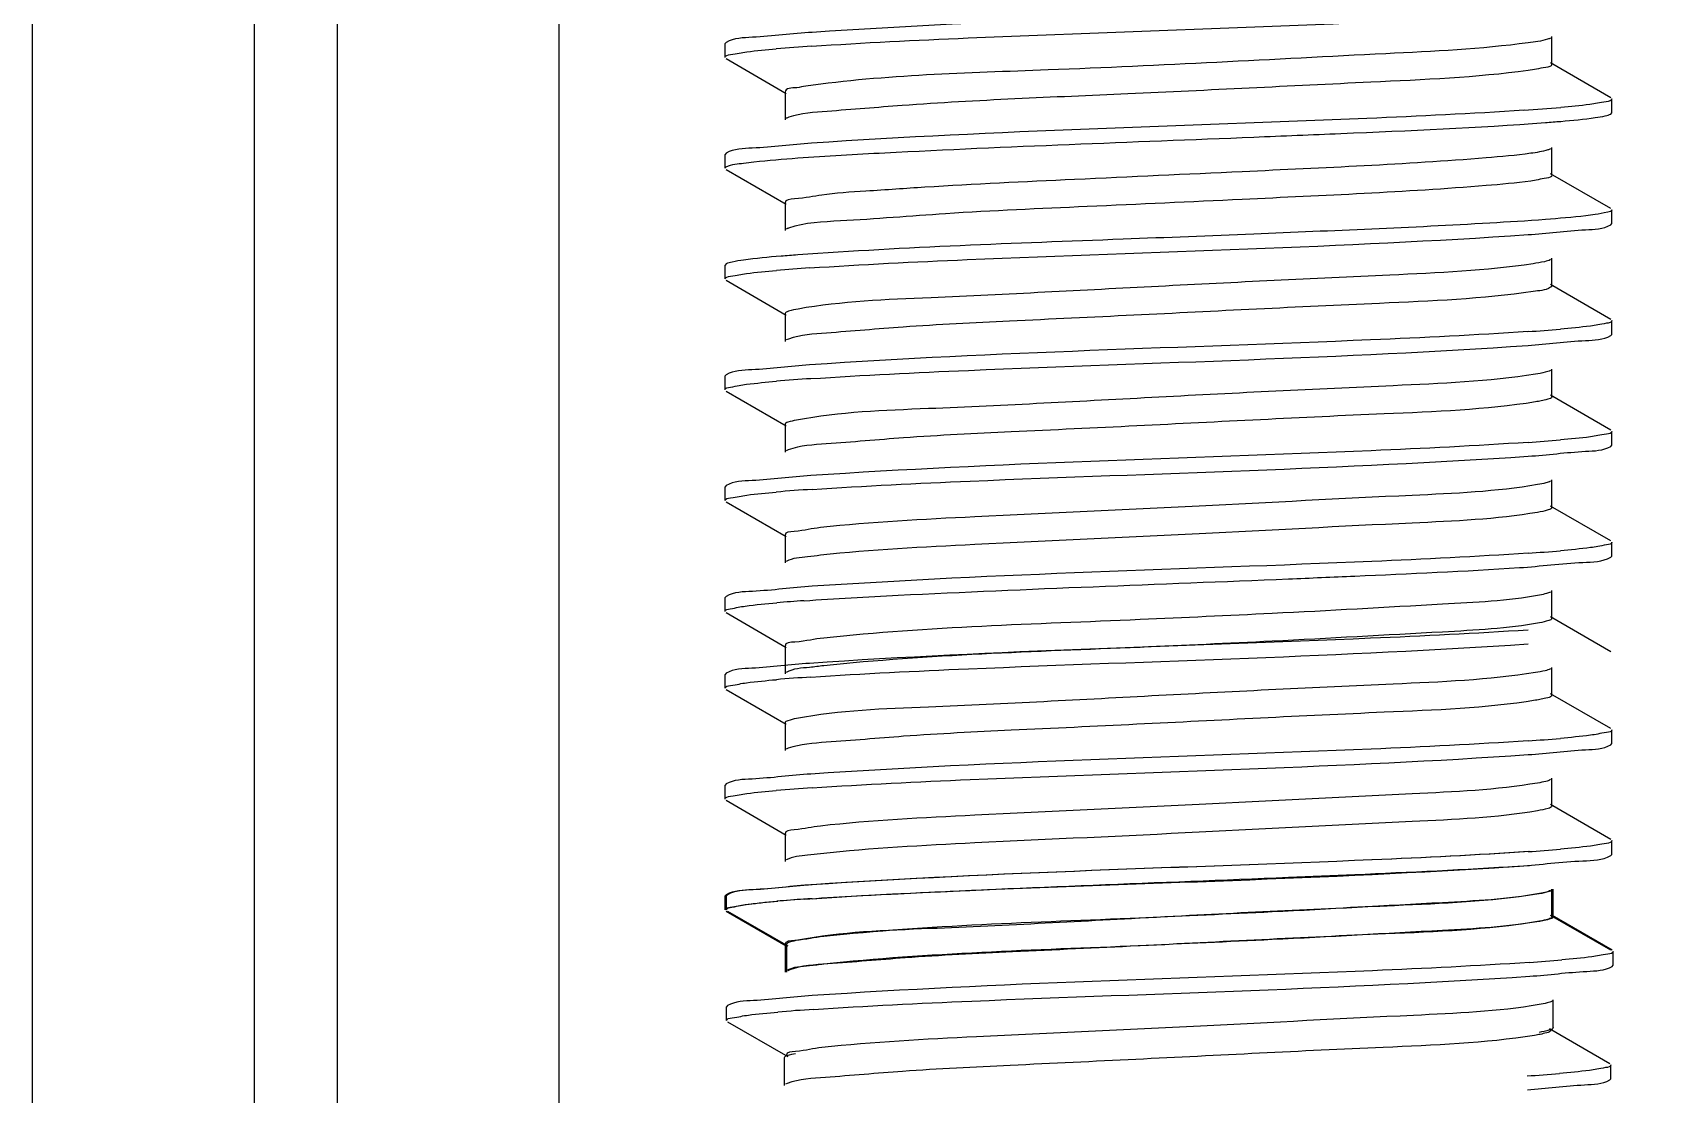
# Model space of a CAD drawing. Extents: x 27938 to 650306, y -92720 to 1524912.
# Drawn here: x 300564.7 to 300911.9, y 807886.6 to 808114.9 of the extents above; entities that cross this region are included whole.
import ezdxf

# ---------------------------------------------------------------- set-up
doc = ezdxf.new("R2010")
doc.units = 0
doc.header["$LTSCALE"] = 1000
doc.header["$MEASUREMENT"] = 0
doc.styles.get("Standard").update_dxf_attribs({"font": 'gbenor.shx', "bigfont": 'gbcbig.shx'})
doc.dimstyles.get("Standard").update_dxf_attribs({"dimtxt": 0.18, "dimasz": 0.18, "dimexe": 0.18, "dimexo": 0.0625, "dimgap": 0.09, "dimtad": 0, "dimtih": 1, "dimtoh": 1, "dimdec": 4, "dimzin": 0, "dimdsep": 46, "dimtxsty": 'Standard', "dimcen": 0.09, "dimadec": 0, "dimazin": 0, "dimtfac": 1, "dimtdec": 4, "dimtofl": 0, "dimtmove": 0, "dimatfit": 3, "dimfxl": 1, "dimtolj": 1, "dimtzin": 0, "dimarcsym": 0})

msp = doc.modelspace()

# ---------------------------------------------------------------- linework, layer by layer
at = {"linetype": 'Continuous'}
for p, q in [((300564.69, 810344.87), (300564.69, 805603.84)), ((300612.32, 810344.87), (300612.32, 805603.84)), ((300630.18, 810344.87), (300630.18, 805603.84)), ((300677.8, 810344.87), (300677.8, 805603.84)), ((300891.14, 808108.02), (300891.14, 808113.98)), ((300713.75, 808112.75), (300713.52, 808112.49)), ((300713.52, 808109.51), (300713.52, 808112.49)), ((300713.52, 808109.51), (300713.52, 808112.49)), ((300713.75, 808109.25), (300726.67, 808101.77)), ((300903.8, 808100.84), (300890.88, 808108.33)), ((300726.41, 808102.07), (300726.41, 808096.12)), ((300904.03, 808097.61), (300904.03, 808100.58)), ((300904.03, 808097.61), (300904.03, 808100.58)), ((300903.8, 808097.34), (300904.03, 808097.61)), ((300891.14, 808084.21), (300891.14, 808090.16)), ((300713.75, 808088.94), (300713.52, 808088.68)), ((300713.52, 808085.7), (300713.52, 808088.68)), ((300713.52, 808085.7), (300713.52, 808088.68)), ((300713.75, 808085.44), (300726.67, 808077.96)), ((300903.8, 808077.03), (300890.88, 808084.51)), ((300726.41, 808078.26), (300726.41, 808072.3)), ((300904.03, 808073.79), (300904.03, 808076.77)), ((300904.03, 808073.79), (300904.03, 808076.77)), ((300903.8, 808073.53), (300904.03, 808073.79)), ((300713.75, 808065.12), (300713.52, 808064.86)), ((300713.52, 808061.89), (300713.52, 808064.86)), ((300713.52, 808061.89), (300713.52, 808064.86)), ((300891.14, 808060.4), (300891.14, 808066.35)), ((300713.75, 808061.63), (300726.67, 808054.14)), ((300903.8, 808053.22), (300890.88, 808060.7)), ((300726.41, 808054.44), (300726.41, 808048.49)), ((300904.03, 808049.98), (300904.03, 808052.96)), ((300904.03, 808049.98), (300904.03, 808052.96)), ((300727.13, 808048.99), (300726.67, 808048.79)), ((300903.8, 808049.72), (300904.03, 808049.98)), ((300713.75, 808041.31), (300713.52, 808041.05)), ((300713.52, 808038.07), (300713.52, 808041.05)), ((300713.52, 808038.07), (300713.52, 808041.05)), ((300891.14, 808036.59), (300891.14, 808042.54)), ((300713.75, 808037.81), (300726.67, 808030.33)), ((300903.8, 808029.4), (300890.88, 808036.89)), ((300726.41, 808030.63), (300726.41, 808024.68)), ((300904.03, 808026.17), (300904.03, 808029.14)), ((300904.03, 808026.17), (300904.03, 808029.14)), ((300727.09, 808025.16), (300726.67, 808024.98)), ((300903.8, 808025.91), (300904.03, 808026.17)), ((300713.75, 808017.5), (300713.52, 808017.24)), ((300713.52, 808014.26), (300713.52, 808017.24)), ((300713.52, 808014.26), (300713.52, 808017.24)), ((300891.14, 808012.77), (300891.14, 808018.73)), ((300713.75, 808014), (300726.67, 808006.52)), ((300903.8, 808005.59), (300890.88, 808013.07)), ((300726.41, 808006.82), (300726.41, 808000.87)), ((300904.03, 808002.35), (300904.03, 808005.33)), ((300904.03, 808002.35), (300904.03, 808005.33)), ((300903.8, 808002.09), (300904.03, 808002.35)), ((300713.75, 807993.69), (300713.52, 807993.42)), ((300713.52, 807990.45), (300713.52, 807993.42)), ((300713.52, 807990.45), (300713.52, 807993.42)), ((300891.14, 807988.96), (300891.14, 807994.91)), ((300713.75, 807990.19), (300726.67, 807982.71)), ((300903.8, 807981.78), (300890.88, 807989.26)), ((300726.41, 807983.01), (300726.41, 807977.05)), ((300891.14, 807972.45), (300891.14, 807978.4)), ((300713.75, 807977.18), (300713.52, 807976.92)), ((300713.52, 807973.94), (300713.52, 807976.92)), ((300713.52, 807973.94), (300713.52, 807976.92)), ((300713.75, 807973.68), (300726.67, 807966.2)), ((300903.8, 807965.27), (300890.88, 807972.75)), ((300726.41, 807966.5), (300726.41, 807960.54)), ((300904.03, 807962.03), (300904.03, 807965.01)), ((300904.03, 807962.03), (300904.03, 807965.01)), ((300727.09, 807961.03), (300726.67, 807960.85)), ((300903.8, 807961.77), (300904.03, 807962.03)), ((300891.14, 807948.64), (300891.14, 807954.59)), ((300713.75, 807953.36), (300713.52, 807953.1)), ((300713.52, 807950.13), (300713.52, 807953.1)), ((300713.52, 807950.13), (300713.52, 807953.1)), ((300713.75, 807949.87), (300726.67, 807942.38)), ((300903.8, 807941.46), (300890.88, 807948.94)), ((300726.41, 807942.68), (300726.41, 807936.73)), ((300904.03, 807938.22), (300904.03, 807941.2)), ((300904.03, 807938.22), (300904.03, 807941.2)), ((300903.8, 807937.96), (300904.03, 807938.22)), ((300713.75, 807929.55), (300713.52, 807929.29)), ((300714.06, 807929.56), (300713.83, 807929.3)), ((300891.14, 807924.83), (300891.14, 807930.78)), ((300891.45, 807924.83), (300891.45, 807930.78)), ((300713.52, 807926.31), (300713.52, 807929.29)), ((300713.52, 807926.31), (300713.52, 807929.29)), ((300713.75, 807926.05), (300726.67, 807918.57)), ((300713.83, 807926.32), (300713.83, 807929.3)), ((300713.83, 807926.32), (300713.83, 807929.3)), ((300714.06, 807926.06), (300726.98, 807918.58)), ((300903.8, 807917.64), (300890.88, 807925.13)), ((300904.11, 807917.65), (300891.19, 807925.13)), ((300726.41, 807918.87), (300726.41, 807912.92)), ((300726.72, 807918.88), (300726.72, 807912.92)), ((300904.34, 807914.41), (300904.34, 807917.39)), ((300904.34, 807914.41), (300904.34, 807917.39)), ((300727.4, 807913.41), (300726.98, 807913.23)), ((300904.11, 807914.15), (300904.34, 807914.41)), ((300714.06, 807905.74), (300713.83, 807905.48)), ((300713.83, 807902.51), (300713.83, 807905.48)), ((300713.83, 807902.51), (300713.83, 807905.48)), ((300891.45, 807901.02), (300891.45, 807906.97)), ((300714.06, 807902.25), (300726.98, 807894.76)), ((300903.6, 807893.25), (300890.67, 807900.74)), ((300726.21, 807894.48), (300726.21, 807888.53)), ((300903.82, 807890.02), (300903.82, 807892.99)), ((300903.82, 807890.02), (300903.82, 807892.99)), ((300726.88, 807889.01), (300726.47, 807888.83)), ((300903.6, 807889.76), (300903.82, 807890.02))]:
    msp.add_line(p, q, dxfattribs=at)
for centre, radius, start, end in [((300759.64, 807693.68), 419.14, 93.7658, 94.8061), ((300857.54, 808521.07), 423.82, 273.7363, 274.8052), ((300759.06, 807653.29), 411.89, 93.8141, 94.8058), ((300858.63, 808459.76), 410.09, 273.8288, 274.8033), ((300759.38, 807625.53), 415.84, 93.7876, 94.8061), ((300858.64, 808435.83), 409.97, 273.8296, 274.8033), ((300759.78, 807596.59), 420.99, 93.7545, 94.8055), ((300858.72, 808411.06), 409.01, 273.8359, 274.8035), ((300757.51, 807601.23), 392.45, 93.9506, 94.8036), ((300759.38, 807561.4), 415.84, 93.7876, 94.8061), ((300858.64, 808371.69), 409.97, 273.8296, 274.8033), ((300759.78, 807532.45), 420.99, 93.7545, 94.8055), ((300858.72, 808346.92), 409.01, 273.8359, 274.8035), ((300757.51, 807537.09), 392.45, 93.9506, 94.8036), ((300759.69, 807513.78), 415.84, 93.7876, 94.8061), ((300858.95, 808324.07), 409.97, 273.8296, 274.8033), ((300760.09, 807484.83), 420.99, 93.7545, 94.8055), ((300858.44, 808299.68), 409.97, 273.8296, 274.8033)]:
    msp.add_arc(centre, radius, start, end, dxfattribs=at)
for points, knots in [([(300886.09, 808122.03), (300874.9, 808121.27), (300823.61, 808118.8), (300772.27, 808117.58), (300732.23, 808114.9)], [0, 0, 0, 0, 0.21838, 1, 1, 1, 1]), ([(300732.11, 808111.92), (300743.31, 808112.67), (300794.32, 808115.12), (300845.4, 808116.34), (300885.16, 808118.99)], [0, 0, 0, 0, 0.219727, 1, 1, 1, 1]), ([(300732.23, 808114.9), (300727.95, 808114.62), (300721.95, 808113.79), (300715.41, 808113.7), (300713.75, 808112.75)], [0, 0, 0, 0, 0.691048, 1, 1, 1, 1]), ([(300890.88, 808113.68), (300890.68, 808113.56), (300889.1, 808113.02), (300887.45, 808112.82), (300886.04, 808112.64)], [0, 0, 0, 0, 0.139781, 1, 1, 1, 1]), ([(300713.52, 808109.51), (300713.52, 808109.95), (300715.84, 808110.23), (300717.01, 808110.55), (300718.18, 808110.7)], [0, 0, 0, 0, 0.27128, 1, 1, 1, 1]), ([(300886.04, 808112.64), (300875.91, 808111.29), (300841.45, 808109.69), (300789.79, 808106.71), (300748.06, 808105.77), (300730.84, 808103.32)], [0, 0, 0, 0, 0.197296, 0.66439, 1, 1, 1, 1]), ([(300886.04, 808106.68), (300874.84, 808105.19), (300846.1, 808103.95), (300801.33, 808101.6), (300762.28, 808100.14), (300738.12, 808098.08), (300729.87, 808097.51), (300727.24, 808096.65)], [0, 0, 0, 0, 0.213061, 0.541106, 0.846102, 0.947882, 1, 1, 1, 1]), ([(300891.14, 808108.02), (300891.14, 808107.54), (300888.61, 808107.2), (300887.32, 808106.85), (300886.04, 808106.68)], [0, 0, 0, 0, 0.272864, 1, 1, 1, 1]), ([(300730.84, 808103.32), (300730.19, 808103.23), (300728.95, 808102.87), (300726.41, 808102.96), (300726.41, 808102.07)], [0, 0, 0, 0, 0.421903, 1, 1, 1, 1]), ([(300904.03, 808100.58), (300904.03, 808100.14), (300901.67, 808099.86), (300900.49, 808099.54), (300899.31, 808099.38)], [0, 0, 0, 0, 0.271064, 1, 1, 1, 1]), ([(300727.24, 808096.65), (300727.13, 808096.62), (300726.94, 808096.55), (300726.75, 808096.46), (300726.67, 808096.42)], [0, 0, 0, 0, 0.559243, 1, 1, 1, 1]), ([(300885.16, 808098.16), (300873.92, 808097.41), (300822.9, 808094.96), (300771.82, 808093.75), (300732.11, 808091.08)], [0, 0, 0, 0, 0.220644, 1, 1, 1, 1]), ([(300889.75, 808095.5), (300890.86, 808095.59), (300894.44, 808095.88), (300898.03, 808096.21), (300900.48, 808096.57)], [0, 0, 0, 0, 0.308788, 1, 1, 1, 1]), ([(300900.48, 808096.57), (300901.2, 808096.67), (300902.31, 808096.87), (300903.44, 808097.14), (300903.8, 808097.34)], [0, 0, 0, 0, 0.639507, 1, 1, 1, 1]), ([(300827.1, 808092.39), (300833.33, 808092.64), (300854.22, 808093.52), (300875.12, 808094.4), (300889.75, 808095.5)], [0, 0, 0, 0, 0.298277, 1, 1, 1, 1]), ([(300732.11, 808091.08), (300727.86, 808090.8), (300721.9, 808089.97), (300715.4, 808089.89), (300713.75, 808088.94)], [0, 0, 0, 0, 0.690938, 1, 1, 1, 1]), ([(300729.12, 808087.9), (300735.35, 808088.35), (300767.99, 808090.17), (300800.67, 808091.31), (300827.1, 808092.39)], [0, 0, 0, 0, 0.190978, 1, 1, 1, 1]), ([(300890.88, 808089.86), (300890.69, 808089.76), (300889.3, 808089.26), (300887.84, 808089.08), (300886.6, 808088.9)], [0, 0, 0, 0, 0.143278, 1, 1, 1, 1]), ([(300713.52, 808085.7), (300713.52, 808085.82), (300714.94, 808086.71), (300716.24, 808086.62), (300717.49, 808086.8)], [0, 0, 0, 0, 0.088833, 1, 1, 1, 1]), ([(300717.49, 808086.8), (300718.23, 808086.9), (300722.1, 808087.37), (300725.98, 808087.67), (300729.12, 808087.9)], [0, 0, 0, 0, 0.191282, 1, 1, 1, 1]), ([(300886.6, 808088.9), (300883.42, 808088.45), (300862.78, 808086.64), (300842.09, 808085.76), (300824.62, 808084.94)], [0, 0, 0, 0, 0.155236, 1, 1, 1, 1]), ([(300824.62, 808084.94), (300812.61, 808084.38), (300789.95, 808083.33), (300762.77, 808082.09), (300745.03, 808080.81), (300735.02, 808080.25), (300730.41, 808079.15), (300726.41, 808078.98), (300726.41, 808078.26)], [0, 0, 0, 0, 0.365862, 0.692448, 0.821022, 0.917724, 0.97803, 1, 1, 1, 1]), ([(300886.6, 808082.95), (300883.42, 808082.5), (300862.78, 808080.68), (300842.09, 808079.81), (300824.62, 808078.99)], [0, 0, 0, 0, 0.155236, 1, 1, 1, 1]), ([(300891.14, 808084.21), (300891.14, 808083.78), (300888.91, 808083.41), (300887.74, 808083.11), (300886.6, 808082.95)], [0, 0, 0, 0, 0.274842, 1, 1, 1, 1]), ([(300824.62, 808078.99), (300813.52, 808078.47), (300792.3, 808077.46), (300763.44, 808076.26), (300742.2, 808074.46), (300730.72, 808074.02), (300727.18, 808072.82)], [0, 0, 0, 0, 0.341185, 0.653122, 0.885228, 1, 1, 1, 1]), ([(300900.48, 808075.73), (300899.81, 808075.63), (300896.24, 808075.18), (300892.66, 808074.89), (300889.75, 808074.67)], [0, 0, 0, 0, 0.190097, 1, 1, 1, 1]), ([(300904.03, 808076.77), (300904.03, 808076.43), (300902.3, 808076.1), (300901.37, 808075.86), (300900.48, 808075.73)], [0, 0, 0, 0, 0.27614, 1, 1, 1, 1]), ([(300727.18, 808072.82), (300727.09, 808072.79), (300726.91, 808072.73), (300726.75, 808072.65), (300726.67, 808072.61)], [0, 0, 0, 0, 0.555338, 1, 1, 1, 1]), ([(300889.75, 808074.67), (300885.77, 808074.37), (300864.9, 808073.07), (300844, 808072.24), (300827.1, 808071.55)], [0, 0, 0, 0, 0.190944, 1, 1, 1, 1]), ([(300886.02, 808071.42), (300890.13, 808071.7), (300895.9, 808072.5), (300902.19, 808072.61), (300903.8, 808073.53)], [0, 0, 0, 0, 0.690319, 1, 1, 1, 1]), ([(300827.1, 808071.55), (300817.74, 808071.17), (300785.08, 808069.84), (300752.39, 808068.75), (300729.12, 808067.06)], [0, 0, 0, 0, 0.286355, 1, 1, 1, 1]), ([(300731.66, 808064.26), (300742.95, 808065.03), (300794.4, 808067.5), (300845.91, 808068.7), (300886.02, 808071.42)], [0, 0, 0, 0, 0.219568, 1, 1, 1, 1]), ([(300717.49, 808065.96), (300716.68, 808065.85), (300715.43, 808065.63), (300714.15, 808065.35), (300713.75, 808065.12)], [0, 0, 0, 0, 0.644209, 1, 1, 1, 1]), ([(300729.12, 808067.06), (300727.93, 808066.98), (300724.04, 808066.68), (300720.16, 808066.33), (300717.49, 808065.96)], [0, 0, 0, 0, 0.307497, 1, 1, 1, 1]), ([(300887.13, 808065.16), (300876.95, 808063.64), (300850.02, 808062.48), (300806.9, 808060.36), (300764.56, 808058.05), (300738.61, 808057.11), (300729.21, 808055.43)], [0, 0, 0, 0, 0.195167, 0.509727, 0.818873, 1, 1, 1, 1]), ([(300890.87, 808066.05), (300890.47, 808065.82), (300889.2, 808065.51), (300887.94, 808065.29), (300887.13, 808065.16)], [0, 0, 0, 0, 0.361658, 1, 1, 1, 1]), ([(300713.52, 808061.89), (300713.52, 808062.32), (300715.8, 808062.6), (300716.95, 808062.92), (300718.1, 808063.07)], [0, 0, 0, 0, 0.271559, 1, 1, 1, 1]), ([(300887.13, 808059.21), (300876.22, 808057.58), (300847.52, 808056.45), (300810.03, 808054.5), (300775.91, 808052.89), (300753.85, 808051.83), (300738.11, 808050.42), (300729.74, 808049.9), (300727.13, 808048.99)], [0, 0, 0, 0, 0.206258, 0.536041, 0.702749, 0.845523, 0.948379, 1, 1, 1, 1]), ([(300891.14, 808060.4), (300891.14, 808060.27), (300889.76, 808059.32), (300888.4, 808059.4), (300887.13, 808059.21)], [0, 0, 0, 0, 0.092026, 1, 1, 1, 1]), ([(300729.21, 808055.43), (300728.5, 808055.31), (300727.72, 808055.13), (300726.41, 808054.73), (300726.41, 808054.44)], [0, 0, 0, 0, 0.714515, 1, 1, 1, 1]), ([(300904.03, 808052.96), (300904.03, 808052.52), (300901.73, 808052.24), (300900.58, 808051.92), (300899.42, 808051.77)], [0, 0, 0, 0, 0.271489, 1, 1, 1, 1]), ([(300886.02, 808050.59), (300874.76, 808049.82), (300823.31, 808047.34), (300771.79, 808046.15), (300731.66, 808043.43)], [0, 0, 0, 0, 0.219101, 1, 1, 1, 1]), ([(300731.91, 808040.47), (300743.2, 808041.23), (300794.58, 808043.7), (300846.01, 808044.89), (300886.03, 808047.61)], [0, 0, 0, 0, 0.220145, 1, 1, 1, 1]), ([(300886.03, 808047.61), (300890.14, 808047.89), (300895.91, 808048.69), (300902.19, 808048.8), (300903.8, 808049.72)], [0, 0, 0, 0, 0.690311, 1, 1, 1, 1]), ([(300731.66, 808043.43), (300727.52, 808043.15), (300721.7, 808042.34), (300715.37, 808042.24), (300713.75, 808041.31)], [0, 0, 0, 0, 0.690488, 1, 1, 1, 1]), ([(300887.62, 808041.43), (300877.53, 808039.82), (300850.45, 808038.73), (300806.99, 808036.55), (300764.31, 808034.16), (300738.17, 808033.34), (300728.84, 808031.55)], [0, 0, 0, 0, 0.192752, 0.509476, 0.820909, 1, 1, 1, 1]), ([(300890.87, 808042.24), (300890.52, 808042.03), (300889.41, 808041.75), (300888.32, 808041.54), (300887.62, 808041.43)], [0, 0, 0, 0, 0.367273, 1, 1, 1, 1]), ([(300713.52, 808038.07), (300713.52, 808038.51), (300715.82, 808038.79), (300716.98, 808039.11), (300718.14, 808039.26)], [0, 0, 0, 0, 0.271407, 1, 1, 1, 1]), ([(300887.62, 808035.47), (300876.89, 808033.76), (300848.22, 808032.71), (300810.7, 808030.71), (300776.29, 808029.09), (300753.99, 808028.04), (300738.13, 808026.59), (300729.69, 808026.1), (300727.09, 808025.16)], [0, 0, 0, 0, 0.202669, 0.533226, 0.70113, 0.845024, 0.948509, 1, 1, 1, 1]), ([(300891.14, 808036.59), (300891.13, 808036.24), (300889.46, 808035.84), (300888.51, 808035.62), (300887.62, 808035.47)], [0, 0, 0, 0, 0.280154, 1, 1, 1, 1]), ([(300728.84, 808031.55), (300728.23, 808031.44), (300727.53, 808031.28), (300726.41, 808030.89), (300726.41, 808030.63)], [0, 0, 0, 0, 0.71086, 1, 1, 1, 1]), ([(300886.03, 808026.78), (300874.8, 808026.01), (300823.42, 808023.54), (300771.99, 808022.33), (300731.91, 808019.63)], [0, 0, 0, 0, 0.21884, 1, 1, 1, 1]), ([(300904.03, 808029.14), (300904.03, 808028.71), (300901.74, 808028.43), (300900.58, 808028.11), (300899.42, 808027.96)], [0, 0, 0, 0, 0.271495, 1, 1, 1, 1]), ([(300732.22, 808016.68), (300743.53, 808017.43), (300794.82, 808019.89), (300846.17, 808021.09), (300886.08, 808023.8)], [0, 0, 0, 0, 0.220917, 1, 1, 1, 1]), ([(300886.08, 808023.8), (300890.18, 808024.08), (300895.93, 808024.88), (300902.2, 808024.99), (300903.8, 808025.91)], [0, 0, 0, 0, 0.690253, 1, 1, 1, 1]), ([(300731.91, 808019.63), (300727.7, 808019.35), (300721.81, 808018.53), (300715.39, 808018.44), (300713.75, 808017.5)], [0, 0, 0, 0, 0.690736, 1, 1, 1, 1]), ([(300888.09, 808017.69), (300879.19, 808016.17), (300854.83, 808015.17), (300814.58, 808012.96), (300772.18, 808011.04), (300745.04, 808009.67), (300734.01, 808008.46)], [0, 0, 0, 0, 0.175288, 0.472203, 0.784406, 1, 1, 1, 1]), ([(300890.87, 808018.42), (300890.56, 808018.24), (300889.62, 808017.98), (300888.68, 808017.79), (300888.09, 808017.69)], [0, 0, 0, 0, 0.373528, 1, 1, 1, 1]), ([(300713.52, 808014.26), (300713.52, 808014.7), (300715.86, 808014.98), (300717.03, 808015.3), (300718.21, 808015.45)], [0, 0, 0, 0, 0.271179, 1, 1, 1, 1]), ([(300888.09, 808011.74), (300879.19, 808010.22), (300854.83, 808009.22), (300814.58, 808007.01), (300772.18, 808005.09), (300745.04, 808003.72), (300734.01, 808002.51)], [0, 0, 0, 0, 0.175288, 0.472203, 0.784406, 1, 1, 1, 1]), ([(300891.14, 808012.77), (300891.13, 808012.46), (300889.7, 808012.07), (300888.85, 808011.87), (300888.09, 808011.74)], [0, 0, 0, 0, 0.283524, 1, 1, 1, 1]), ([(300734.01, 808008.46), (300732.11, 808008.25), (300730.29, 808007.7), (300726.41, 808007.52), (300726.41, 808006.82)], [0, 0, 0, 0, 0.732764, 1, 1, 1, 1]), ([(300734.01, 808002.51), (300733.09, 808002.41), (300730.66, 808002.04), (300728.03, 808001.95), (300726.67, 808001.17)], [0, 0, 0, 0, 0.371684, 1, 1, 1, 1]), ([(300886.08, 808002.97), (300874.89, 808002.2), (300823.61, 807999.73), (300772.26, 807998.52), (300732.22, 807995.84)], [0, 0, 0, 0, 0.218398, 1, 1, 1, 1]), ([(300904.03, 808005.33), (300904.03, 808004.9), (300901.74, 808004.61), (300900.59, 808004.3), (300899.44, 808004.15)], [0, 0, 0, 0, 0.27155, 1, 1, 1, 1]), ([(300834.55, 807997.44), (300839.3, 807997.64), (300855.85, 807998.34), (300872.4, 807999.1), (300884.19, 807999.86)], [0, 0, 0, 0, 0.286991, 1, 1, 1, 1]), ([(300884.19, 807999.86), (300888.74, 808000.16), (300895.09, 808001.04), (300902.04, 808001.08), (300903.8, 808002.09)], [0, 0, 0, 0, 0.692027, 1, 1, 1, 1]), ([(300732.22, 807995.84), (300727.94, 807995.55), (300721.95, 807994.72), (300715.41, 807994.64), (300713.75, 807993.69)], [0, 0, 0, 0, 0.691038, 1, 1, 1, 1]), ([(300730.48, 807992.74), (300737.22, 807993.22), (300771.9, 807995.08), (300806.61, 807996.28), (300834.55, 807997.44)], [0, 0, 0, 0, 0.194747, 1, 1, 1, 1]), ([(300888.52, 807993.95), (300881.64, 807992.69), (300862.38, 807991.75), (300843.25, 807990.58), (300831.06, 807990)], [0, 0, 0, 0, 0.364269, 1, 1, 1, 1]), ([(300890.87, 807994.61), (300890.6, 807994.46), (300889.81, 807994.22), (300889.01, 807994.05), (300888.52, 807993.95)], [0, 0, 0, 0, 0.380472, 1, 1, 1, 1]), ([(300713.52, 807990.45), (300713.52, 807990.86), (300715.66, 807991.16), (300716.76, 807991.45), (300717.85, 807991.59)], [0, 0, 0, 0, 0.272497, 1, 1, 1, 1]), ([(300831.06, 807990), (300821.6, 807989.55), (300789.49, 807987.97), (300757.29, 807987.1), (300734.72, 807984.72)], [0, 0, 0, 0, 0.294359, 1, 1, 1, 1]), ([(300891.14, 807988.96), (300891.13, 807988.69), (300889.93, 807988.3), (300889.18, 807988.12), (300888.52, 807988)], [0, 0, 0, 0, 0.287487, 1, 1, 1, 1]), ([(300886.02, 807986.45), (300874.76, 807985.69), (300823.31, 807983.21), (300771.79, 807982.01), (300731.66, 807979.29)], [0, 0, 0, 0, 0.219101, 1, 1, 1, 1]), ([(300888.52, 807988), (300881.64, 807986.74), (300862.38, 807985.8), (300843.25, 807984.63), (300831.06, 807984.04)], [0, 0, 0, 0, 0.364269, 1, 1, 1, 1]), ([(300734.72, 807984.72), (300732.64, 807984.51), (300730.68, 807983.89), (300726.41, 807983.76), (300726.42, 807983.01)], [0, 0, 0, 0, 0.733679, 1, 1, 1, 1]), ([(300731.91, 807976.33), (300743.2, 807977.09), (300794.58, 807979.56), (300846.01, 807980.76), (300886.03, 807983.48)], [0, 0, 0, 0, 0.220145, 1, 1, 1, 1]), ([(300831.06, 807984.04), (300821.6, 807983.59), (300789.49, 807982.02), (300757.29, 807981.14), (300734.72, 807978.77)], [0, 0, 0, 0, 0.294359, 1, 1, 1, 1]), ([(300731.66, 807979.29), (300727.52, 807979.01), (300721.7, 807978.21), (300715.37, 807978.1), (300713.75, 807977.18)], [0, 0, 0, 0, 0.690488, 1, 1, 1, 1]), ([(300734.72, 807978.77), (300733.71, 807978.66), (300731.04, 807978.27), (300728.15, 807978.21), (300726.67, 807977.35)], [0, 0, 0, 0, 0.373733, 1, 1, 1, 1]), ([(300890.87, 807978.1), (300890.52, 807977.9), (300889.41, 807977.61), (300888.32, 807977.4), (300887.62, 807977.29)], [0, 0, 0, 0, 0.367273, 1, 1, 1, 1]), ([(300713.52, 807973.94), (300713.52, 807974.37), (300715.82, 807974.66), (300716.98, 807974.97), (300718.14, 807975.12)], [0, 0, 0, 0, 0.271407, 1, 1, 1, 1]), ([(300887.62, 807977.29), (300877.53, 807975.69), (300850.45, 807974.6), (300806.99, 807972.42), (300764.31, 807970.03), (300738.17, 807969.2), (300728.84, 807967.42)], [0, 0, 0, 0, 0.192752, 0.509476, 0.820909, 1, 1, 1, 1]), ([(300887.62, 807971.34), (300876.89, 807969.63), (300848.22, 807968.58), (300810.7, 807966.57), (300776.29, 807964.96), (300753.99, 807963.9), (300738.13, 807962.45), (300729.69, 807961.96), (300727.09, 807961.03)], [0, 0, 0, 0, 0.202669, 0.533226, 0.70113, 0.845024, 0.948509, 1, 1, 1, 1]), ([(300891.14, 807972.45), (300891.13, 807972.1), (300889.46, 807971.71), (300888.51, 807971.48), (300887.62, 807971.34)], [0, 0, 0, 0, 0.280154, 1, 1, 1, 1]), ([(300728.84, 807967.42), (300728.23, 807967.3), (300727.53, 807967.14), (300726.41, 807966.75), (300726.41, 807966.5)], [0, 0, 0, 0, 0.71086, 1, 1, 1, 1]), ([(300904.03, 807965.01), (300904.03, 807964.58), (300901.74, 807964.29), (300900.58, 807963.98), (300899.42, 807963.83)], [0, 0, 0, 0, 0.271495, 1, 1, 1, 1]), ([(300886.03, 807962.64), (300874.8, 807961.88), (300823.42, 807959.4), (300771.99, 807958.2), (300731.91, 807955.5)], [0, 0, 0, 0, 0.21884, 1, 1, 1, 1]), ([(300886.08, 807959.67), (300890.18, 807959.95), (300895.93, 807960.74), (300902.2, 807960.85), (300903.8, 807961.77)], [0, 0, 0, 0, 0.690253, 1, 1, 1, 1]), ([(300732.22, 807952.54), (300743.53, 807953.3), (300794.82, 807955.76), (300846.17, 807956.95), (300886.08, 807959.67)], [0, 0, 0, 0, 0.220917, 1, 1, 1, 1]), ([(300731.91, 807955.5), (300727.7, 807955.21), (300721.81, 807954.4), (300715.39, 807954.3), (300713.75, 807953.36)], [0, 0, 0, 0, 0.690736, 1, 1, 1, 1]), ([(300890.87, 807954.29), (300890.56, 807954.11), (300889.62, 807953.85), (300888.68, 807953.66), (300888.09, 807953.56)], [0, 0, 0, 0, 0.373528, 1, 1, 1, 1]), ([(300713.52, 807950.13), (300713.52, 807950.57), (300715.86, 807950.85), (300717.03, 807951.17), (300718.21, 807951.32)], [0, 0, 0, 0, 0.271179, 1, 1, 1, 1]), ([(300888.09, 807953.56), (300879.19, 807952.04), (300854.83, 807951.03), (300814.58, 807948.83), (300772.18, 807946.91), (300745.04, 807945.54), (300734.01, 807944.33)], [0, 0, 0, 0, 0.175288, 0.472203, 0.784406, 1, 1, 1, 1]), ([(300888.09, 807947.6), (300879.19, 807946.09), (300854.83, 807945.08), (300814.58, 807942.87), (300772.18, 807940.96), (300745.04, 807939.58), (300734.01, 807938.37)], [0, 0, 0, 0, 0.175288, 0.472203, 0.784406, 1, 1, 1, 1]), ([(300891.14, 807948.64), (300891.13, 807948.33), (300889.7, 807947.93), (300888.85, 807947.73), (300888.09, 807947.6)], [0, 0, 0, 0, 0.283524, 1, 1, 1, 1]), ([(300734.01, 807944.33), (300732.11, 807944.12), (300730.29, 807943.56), (300726.41, 807943.38), (300726.41, 807942.68)], [0, 0, 0, 0, 0.732764, 1, 1, 1, 1]), ([(300904.03, 807941.2), (300904.03, 807940.76), (300901.74, 807940.48), (300900.59, 807940.17), (300899.44, 807940.02)], [0, 0, 0, 0, 0.27155, 1, 1, 1, 1]), ([(300734.01, 807938.37), (300733.09, 807938.27), (300730.66, 807937.91), (300728.03, 807937.82), (300726.67, 807937.03)], [0, 0, 0, 0, 0.371684, 1, 1, 1, 1]), ([(300886.33, 807938.83), (300875.07, 807938.07), (300823.62, 807935.59), (300772.1, 807934.39), (300731.97, 807931.67)], [0, 0, 0, 0, 0.219101, 1, 1, 1, 1]), ([(300886.08, 807938.83), (300874.89, 807938.07), (300823.61, 807935.6), (300772.26, 807934.38), (300732.22, 807931.71)], [0, 0, 0, 0, 0.218398, 1, 1, 1, 1]), ([(300884.19, 807935.73), (300888.74, 807936.03), (300895.09, 807936.91), (300902.04, 807936.95), (300903.8, 807937.96)], [0, 0, 0, 0, 0.692027, 1, 1, 1, 1]), ([(300730.48, 807928.61), (300737.22, 807929.08), (300771.9, 807930.95), (300806.61, 807932.15), (300834.55, 807933.31)], [0, 0, 0, 0, 0.194747, 1, 1, 1, 1]), ([(300732.22, 807928.71), (300743.51, 807929.47), (300794.89, 807931.94), (300846.32, 807933.14), (300886.34, 807935.86)], [0, 0, 0, 0, 0.220145, 1, 1, 1, 1]), ([(300834.55, 807933.31), (300839.3, 807933.5), (300855.85, 807934.21), (300872.4, 807934.96), (300884.19, 807935.73)], [0, 0, 0, 0, 0.286991, 1, 1, 1, 1]), ([(300732.22, 807931.71), (300727.94, 807931.42), (300721.95, 807930.59), (300715.41, 807930.51), (300713.75, 807929.55)], [0, 0, 0, 0, 0.691038, 1, 1, 1, 1]), ([(300731.97, 807931.67), (300727.83, 807931.39), (300722.01, 807930.59), (300715.68, 807930.49), (300714.06, 807929.56)], [0, 0, 0, 0, 0.690488, 1, 1, 1, 1]), ([(300887.93, 807929.67), (300877.84, 807928.07), (300850.76, 807926.98), (300807.3, 807924.8), (300764.62, 807922.41), (300738.48, 807921.58), (300729.15, 807919.8)], [0, 0, 0, 0, 0.192752, 0.509476, 0.820909, 1, 1, 1, 1]), ([(300888.52, 807929.82), (300881.64, 807928.56), (300862.38, 807927.62), (300843.25, 807926.45), (300831.06, 807925.86)], [0, 0, 0, 0, 0.364269, 1, 1, 1, 1]), ([(300891.18, 807930.48), (300890.83, 807930.28), (300889.72, 807929.99), (300888.63, 807929.78), (300887.93, 807929.67)], [0, 0, 0, 0, 0.367273, 1, 1, 1, 1]), ([(300890.87, 807930.48), (300890.6, 807930.32), (300889.81, 807930.08), (300889.01, 807929.91), (300888.52, 807929.82)], [0, 0, 0, 0, 0.380472, 1, 1, 1, 1]), ([(300713.52, 807926.31), (300713.52, 807926.72), (300715.66, 807927.02), (300716.76, 807927.31), (300717.85, 807927.46)], [0, 0, 0, 0, 0.272497, 1, 1, 1, 1]), ([(300713.83, 807926.32), (300713.83, 807926.75), (300716.13, 807927.04), (300717.29, 807927.35), (300718.45, 807927.5)], [0, 0, 0, 0, 0.271407, 1, 1, 1, 1]), ([(300887.93, 807923.72), (300877.2, 807922.01), (300848.53, 807920.96), (300811.01, 807918.95), (300776.6, 807917.34), (300754.3, 807916.28), (300738.44, 807914.83), (300730, 807914.34), (300727.4, 807913.41)], [0, 0, 0, 0, 0.202669, 0.533226, 0.70113, 0.845024, 0.948509, 1, 1, 1, 1]), ([(300831.06, 807925.86), (300821.6, 807925.41), (300789.49, 807923.84), (300757.29, 807922.96), (300734.72, 807920.59)], [0, 0, 0, 0, 0.294359, 1, 1, 1, 1]), ([(300888.52, 807923.87), (300881.64, 807922.6), (300862.38, 807921.67), (300843.25, 807920.49), (300831.06, 807919.91)], [0, 0, 0, 0, 0.364269, 1, 1, 1, 1]), ([(300891.45, 807924.83), (300891.44, 807924.48), (300889.77, 807924.09), (300888.82, 807923.86), (300887.93, 807923.72)], [0, 0, 0, 0, 0.280154, 1, 1, 1, 1]), ([(300891.14, 807924.83), (300891.13, 807924.55), (300889.93, 807924.16), (300889.18, 807923.99), (300888.52, 807923.87)], [0, 0, 0, 0, 0.287487, 1, 1, 1, 1]), ([(300734.72, 807920.59), (300732.64, 807920.37), (300730.68, 807919.75), (300726.41, 807919.63), (300726.42, 807918.87)], [0, 0, 0, 0, 0.733679, 1, 1, 1, 1]), ([(300729.15, 807919.8), (300728.54, 807919.68), (300727.84, 807919.52), (300726.72, 807919.13), (300726.72, 807918.88)], [0, 0, 0, 0, 0.71086, 1, 1, 1, 1]), ([(300831.06, 807919.91), (300821.6, 807919.46), (300789.49, 807917.88), (300757.29, 807917.01), (300734.72, 807914.64)], [0, 0, 0, 0, 0.294359, 1, 1, 1, 1]), ([(300904.34, 807917.39), (300904.34, 807916.96), (300902.05, 807916.67), (300900.89, 807916.36), (300899.73, 807916.21)], [0, 0, 0, 0, 0.271495, 1, 1, 1, 1]), ([(300734.72, 807914.64), (300733.71, 807914.53), (300731.04, 807914.14), (300728.15, 807914.08), (300726.67, 807913.22)], [0, 0, 0, 0, 0.373733, 1, 1, 1, 1]), ([(300886.34, 807915.02), (300875.11, 807914.26), (300823.73, 807911.78), (300772.3, 807910.58), (300732.22, 807907.88)], [0, 0, 0, 0, 0.21884, 1, 1, 1, 1]), ([(300886.39, 807912.05), (300890.49, 807912.33), (300896.24, 807913.12), (300902.51, 807913.23), (300904.11, 807914.15)], [0, 0, 0, 0, 0.690253, 1, 1, 1, 1]), ([(300732.53, 807904.92), (300743.84, 807905.68), (300795.13, 807908.14), (300846.48, 807909.33), (300886.39, 807912.05)], [0, 0, 0, 0, 0.220917, 1, 1, 1, 1]), ([(300732.22, 807907.88), (300728.01, 807907.59), (300722.12, 807906.78), (300715.7, 807906.68), (300714.06, 807905.74)], [0, 0, 0, 0, 0.690736, 1, 1, 1, 1]), ([(300888.4, 807905.94), (300879.5, 807904.42), (300855.14, 807903.42), (300814.89, 807901.21), (300772.49, 807899.29), (300745.35, 807897.92), (300734.32, 807896.71)], [0, 0, 0, 0, 0.175288, 0.472203, 0.784406, 1, 1, 1, 1]), ([(300891.18, 807906.67), (300890.87, 807906.49), (300889.93, 807906.23), (300888.99, 807906.04), (300888.4, 807905.94)], [0, 0, 0, 0, 0.373528, 1, 1, 1, 1]), ([(300713.83, 807902.51), (300713.83, 807902.95), (300716.17, 807903.23), (300717.34, 807903.55), (300718.52, 807903.7)], [0, 0, 0, 0, 0.271179, 1, 1, 1, 1]), ([(300887.42, 807899.32), (300876.68, 807897.61), (300848.01, 807896.56), (300810.49, 807894.56), (300776.09, 807892.94), (300753.79, 807891.89), (300737.93, 807890.44), (300729.48, 807889.95), (300726.88, 807889.01)], [0, 0, 0, 0, 0.202669, 0.533226, 0.70113, 0.845024, 0.948509, 1, 1, 1, 1]), ([(300890.93, 807900.43), (300890.93, 807900.09), (300889.25, 807899.69), (300888.3, 807899.46), (300887.42, 807899.32)], [0, 0, 0, 0, 0.280154, 1, 1, 1, 1]), ([(300891.45, 807901.02), (300891.44, 807900.71), (300890.01, 807900.31), (300889.16, 807900.11), (300888.4, 807899.98)], [0, 0, 0, 0, 0.283524, 1, 1, 1, 1]), ([(300728.64, 807895.4), (300728.02, 807895.29), (300727.32, 807895.13), (300726.21, 807894.74), (300726.21, 807894.48)], [0, 0, 0, 0, 0.71086, 1, 1, 1, 1]), ([(300734.32, 807896.71), (300732.42, 807896.5), (300730.6, 807895.94), (300726.72, 807895.76), (300726.72, 807895.07)], [0, 0, 0, 0, 0.732764, 1, 1, 1, 1]), ([(300903.82, 807892.99), (300903.82, 807892.56), (300901.53, 807892.27), (300900.37, 807891.96), (300899.22, 807891.81)], [0, 0, 0, 0, 0.271495, 1, 1, 1, 1]), ([(300885.88, 807887.65), (300889.98, 807887.93), (300895.73, 807888.73), (300902, 807888.84), (300903.59, 807889.76)], [0, 0, 0, 0, 0.690253, 1, 1, 1, 1])]:
    msp.add_open_spline(points, degree=3, knots=knots, dxfattribs=at)
for points in [[(300718.18, 808110.7), (300720.29, 808110.97), (300722.4, 808111.17), (300724.52, 808111.35)], [(300899.31, 808099.38), (300897.23, 808099.12), (300895.14, 808098.92), (300893.05, 808098.74)], [(300718.1, 808063.07), (300720.25, 808063.35), (300722.4, 808063.54), (300724.55, 808063.73)], [(300899.42, 808051.77), (300897.28, 808051.5), (300895.13, 808051.3), (300892.97, 808051.11)], [(300718.14, 808039.26), (300720.27, 808039.53), (300722.4, 808039.73), (300724.54, 808039.91)], [(300899.42, 808027.96), (300897.28, 808027.68), (300895.13, 808027.48), (300892.97, 808027.3)], [(300718.21, 808015.45), (300720.3, 808015.72), (300722.41, 808015.92), (300724.52, 808016.1)], [(300899.44, 808004.15), (300897.29, 808003.87), (300895.13, 808003.67), (300892.97, 808003.49)], [(300717.85, 807991.59), (300720.11, 807991.9), (300722.38, 807992.11), (300724.65, 807992.3)], [(300718.14, 807975.12), (300720.27, 807975.4), (300722.4, 807975.6), (300724.54, 807975.78)], [(300899.42, 807963.83), (300897.28, 807963.55), (300895.13, 807963.35), (300892.97, 807963.17)], [(300718.21, 807951.32), (300720.3, 807951.59), (300722.41, 807951.79), (300724.52, 807951.97)], [(300899.44, 807940.02), (300897.29, 807939.74), (300895.13, 807939.54), (300892.97, 807939.35)], [(300717.85, 807927.46), (300720.11, 807927.76), (300722.38, 807927.97), (300724.65, 807928.16)], [(300718.45, 807927.5), (300720.58, 807927.78), (300722.71, 807927.98), (300724.85, 807928.16)], [(300899.73, 807916.21), (300897.59, 807915.93), (300895.44, 807915.73), (300893.28, 807915.55)], [(300718.52, 807903.7), (300720.61, 807903.97), (300722.72, 807904.17), (300724.83, 807904.35)], [(300899.22, 807891.81), (300897.08, 807891.53), (300894.92, 807891.33), (300892.77, 807891.15)]]:
    msp.add_open_spline(points, degree=3, dxfattribs=at)

# ---------------------------------------------------------------- leaders
msp.add_leader([(300836.37, 807756.7), (301953.69, 808075.28)], dimstyle='Standard', override={"dimgap": 20, "dimtad": 0})

doc.saveas('drawing.dxf')
